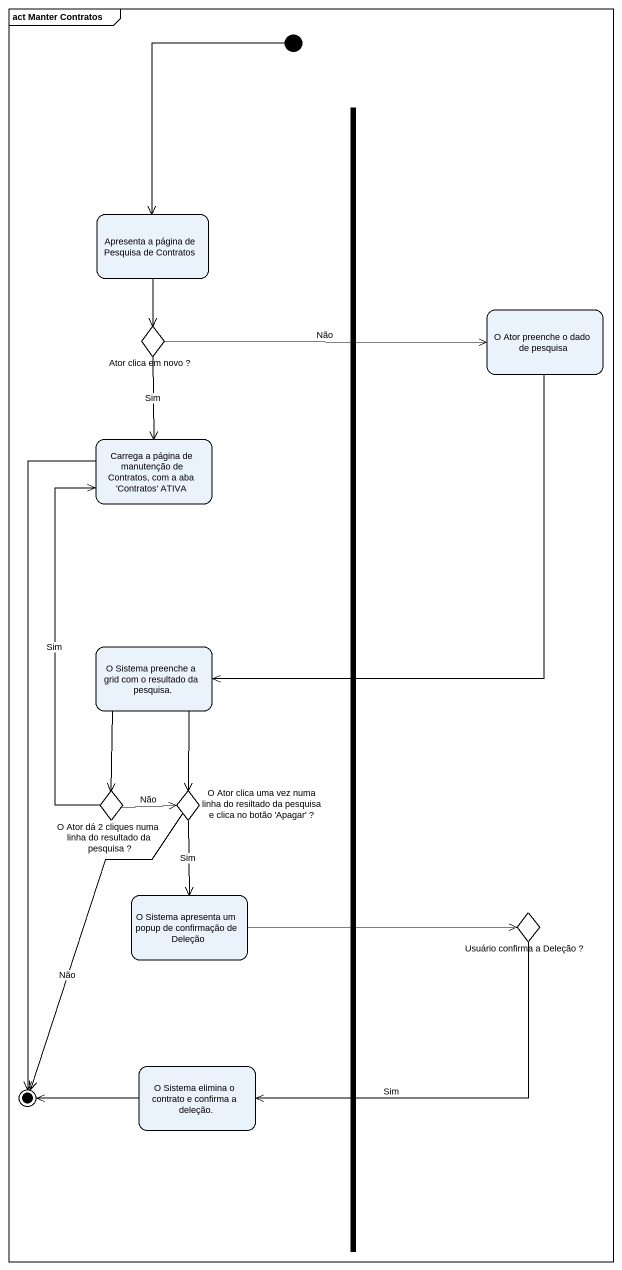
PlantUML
@startuml
mainframe act Manter Contratos
hide empty description
state fork1 <<fork>>
state "Apresenta a página de Pesquisa de Contratos" as Apresenta_a_página_de
state "O Ator preenche o dado de pesquisa" as O_Ator_preenche_o_dado_de
state "Ator clica em novo ?" as Ator_clica_em_novo <<choice>>
state "Carrega a página de manutenção de Contratos, com a aba 'Contratos' ATIVA" as Carrega_a_página_de
state "O Sistema preenche a grid com o resultado da pesquisa." as O_Sistema_preenche_a_grid
state "O Ator dá 2 cliques numa linha do resultado da pesquisa ?" as O_Ator_dá_2_cliques_numa <<choice>>
state "O Ator clica uma vez numa linha do resiltado da pesquisa e clica no botão 'Apagar' ?" as O_Ator_clica_uma_vez_numa <<choice>>
state "O Sistema apresenta um popup de confirmação de Deleção" as O_Sistema_apresenta_um
state "Usuário confirma a Deleção ?" as Usuário_confirma_a_Deleção <<choice>>
state "O Sistema elimina o contrato e confirma a deleção." as O_Sistema_elimina_o
[*] --> Apresenta_a_página_de
Apresenta_a_página_de --> Ator_clica_em_novo
O_Ator_preenche_o_dado_de --> O_Sistema_preenche_a_grid
Ator_clica_em_novo -right-> O_Ator_preenche_o_dado_de : Não
Ator_clica_em_novo --> Carrega_a_página_de : Sim
O_Sistema_preenche_a_grid --> O_Ator_dá_2_cliques_numa
O_Sistema_preenche_a_grid --> O_Ator_clica_uma_vez_numa
O_Ator_dá_2_cliques_numa -up-> Carrega_a_página_de : Sim
O_Ator_dá_2_cliques_numa -right-> O_Ator_clica_uma_vez_numa : Não
O_Ator_clica_uma_vez_numa --> O_Sistema_apresenta_um : Sim
O_Sistema_apresenta_um -right-> Usuário_confirma_a_Deleção
Usuário_confirma_a_Deleção -left-> O_Sistema_elimina_o : Sim
Carrega_a_página_de --> [*]
O_Ator_clica_uma_vez_numa --> [*] : Não
O_Sistema_elimina_o -left-> [*]
@enduml
